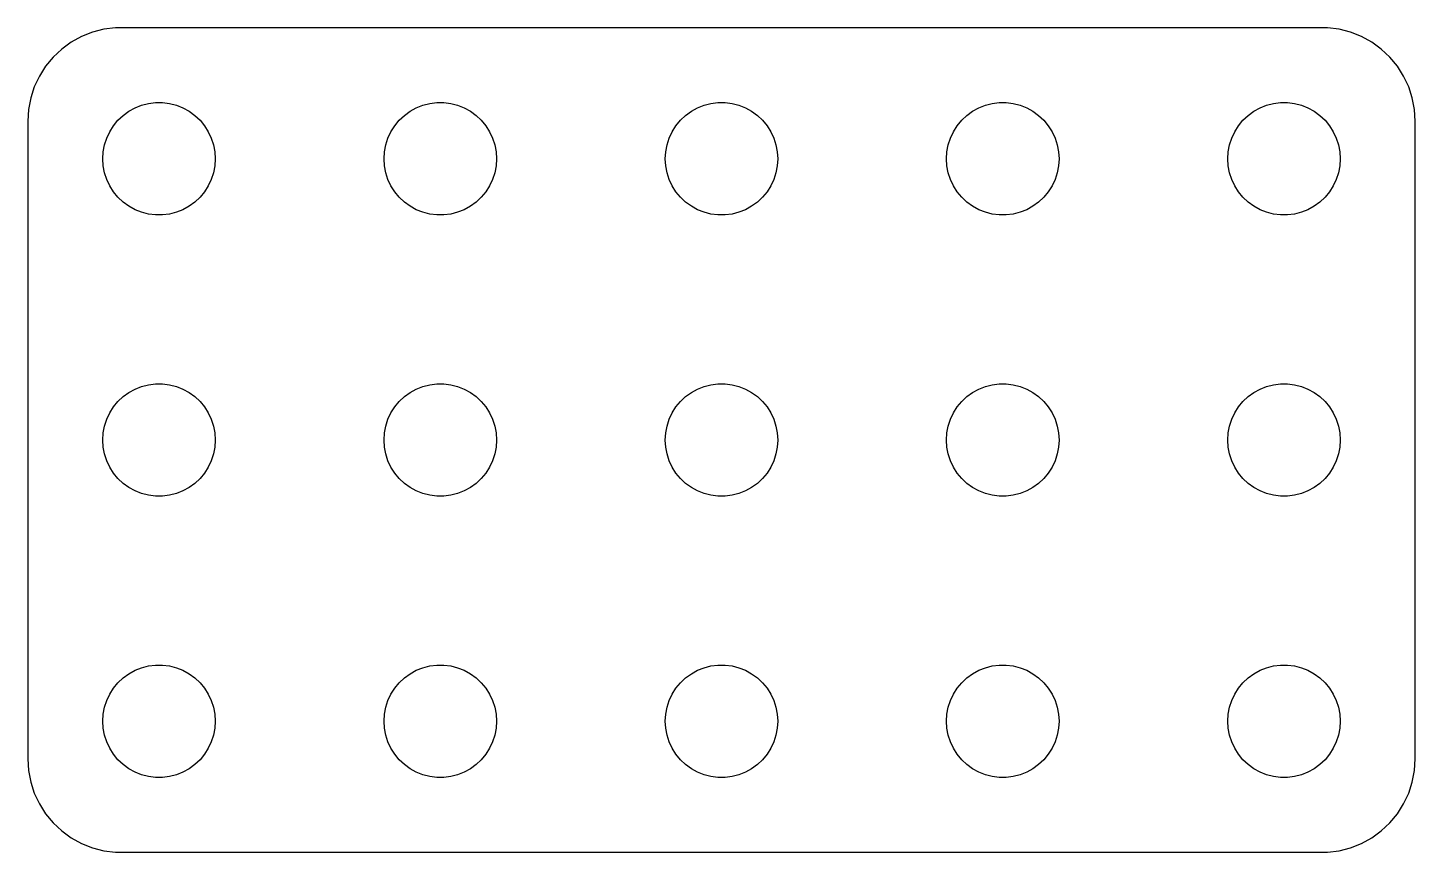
# Model space of a CAD drawing. Header units: metres. Extents: x -37 to 37, y 140 to 346.
# Drawn here: x -37 to 37, y 140 to 184 of the extents above; entities that cross this region are included whole.
import ezdxf

# ---------------------------------------------------------------- set-up
doc = ezdxf.new("R2010")
doc.units = ezdxf.units.M

msp = doc.modelspace()

# ---------------------------------------------------------------- linework, layer by layer
for p, q in [((-34.1289, 183.524), (-34.6791, 183.222)), ((-33.5451, 183.755), (-34.1289, 183.524)), ((-32.9369, 183.911), (-33.5451, 183.755)), ((-32.3139, 183.99), (-32.9369, 183.911)), ((32.3139, 183.99), (-32.3139, 183.99)), ((32.9369, 183.911), (32.3139, 183.99)), ((33.5451, 183.755), (32.9369, 183.911)), ((34.1289, 183.524), (33.5451, 183.755)), ((34.6791, 183.222), (34.1289, 183.524)), ((-35.1871, 182.853), (-35.6448, 182.423)), ((-34.6791, 183.222), (-35.1871, 182.853)), ((35.1871, 182.853), (34.6791, 183.222)), ((35.6448, 182.423), (35.1871, 182.853)), ((-35.6448, 182.423), (-36.0451, 181.939)), ((36.0451, 181.939), (35.6448, 182.423)), ((-36.3815, 181.409), (-36.6489, 180.841)), ((-36.0451, 181.939), (-36.3815, 181.409)), ((36.3815, 181.409), (36.0451, 181.939)), ((36.6489, 180.841), (36.3815, 181.409)), ((-36.6489, 180.841), (-36.8429, 180.243)), ((36.8429, 180.243), (36.6489, 180.841)), ((-36.8429, 180.243), (-36.9606, 179.627)), ((-31.2773, 179.714), (-30.927, 179.853)), ((-30.927, 179.853), (-30.5621, 179.947)), ((-30.5621, 179.947), (-30.1884, 179.994)), ((-30.1884, 179.994), (-29.8116, 179.994)), ((-29.8116, 179.994), (-29.4379, 179.947)), ((-29.4379, 179.947), (-29.0729, 179.853)), ((-29.0729, 179.853), (-28.7227, 179.714)), ((-16.2773, 179.714), (-15.927, 179.853)), ((-15.927, 179.853), (-15.5621, 179.947)), ((-15.5621, 179.947), (-15.1884, 179.994)), ((-15.1884, 179.994), (-14.8116, 179.994)), ((-14.8116, 179.994), (-14.4379, 179.947)), ((-14.4379, 179.947), (-14.0729, 179.853)), ((-14.0729, 179.853), (-13.7227, 179.714)), ((-1.27733, 179.714), (-0.92705, 179.853)), ((-0.92705, 179.853), (-0.56213, 179.947)), ((-0.56213, 179.947), (-0.18837, 179.994)), ((-0.18837, 179.994), (0.18837, 179.994)), ((0.18837, 179.994), (0.56213, 179.947)), ((0.56213, 179.947), (0.92705, 179.853)), ((0.92705, 179.853), (1.27733, 179.714)), ((13.7227, 179.714), (14.0729, 179.853)), ((14.0729, 179.853), (14.4379, 179.947)), ((14.4379, 179.947), (14.8116, 179.994)), ((14.8116, 179.994), (15.1884, 179.994)), ((15.1884, 179.994), (15.5621, 179.947)), ((15.5621, 179.947), (15.927, 179.853)), ((15.927, 179.853), (16.2773, 179.714)), ((28.7227, 179.714), (29.0729, 179.853)), ((29.0729, 179.853), (29.4379, 179.947)), ((29.4379, 179.947), (29.8116, 179.994)), ((29.8116, 179.994), (30.1884, 179.994)), ((30.1884, 179.994), (30.5621, 179.947)), ((30.5621, 179.947), (30.927, 179.853)), ((30.927, 179.853), (31.2773, 179.714)), ((36.9606, 179.627), (36.8429, 180.243)), ((-36.9606, 179.627), (-37, 179)), ((-32.1869, 179.054), (-31.9123, 179.312)), ((-31.9123, 179.312), (-31.6075, 179.533)), ((-31.6075, 179.533), (-31.2773, 179.714)), ((-28.7227, 179.714), (-28.3925, 179.533)), ((-28.3925, 179.533), (-28.0877, 179.312)), ((-28.0877, 179.312), (-27.8131, 179.054)), ((-17.1869, 179.054), (-16.9123, 179.312)), ((-16.9123, 179.312), (-16.6075, 179.533)), ((-16.6075, 179.533), (-16.2773, 179.714)), ((-13.7227, 179.714), (-13.3925, 179.533)), ((-13.3925, 179.533), (-13.0877, 179.312)), ((-13.0877, 179.312), (-12.8131, 179.054)), ((-2.1869, 179.054), (-1.91226, 179.312)), ((-1.91226, 179.312), (-1.60747, 179.533)), ((-1.60747, 179.533), (-1.27733, 179.714)), ((1.27733, 179.714), (1.60747, 179.533)), ((1.60747, 179.533), (1.91226, 179.312)), ((1.91226, 179.312), (2.1869, 179.054)), ((12.8131, 179.054), (13.0877, 179.312)), ((13.0877, 179.312), (13.3925, 179.533)), ((13.3925, 179.533), (13.7227, 179.714)), ((16.2773, 179.714), (16.6075, 179.533)), ((16.6075, 179.533), (16.9123, 179.312)), ((16.9123, 179.312), (17.1869, 179.054)), ((27.8131, 179.054), (28.0877, 179.312)), ((28.0877, 179.312), (28.3925, 179.533)), ((28.3925, 179.533), (28.7227, 179.714)), ((31.2773, 179.714), (31.6075, 179.533)), ((31.6075, 179.533), (31.9123, 179.312)), ((31.9123, 179.312), (32.1869, 179.054)), ((37, 179), (36.9606, 179.627)), ((-37, 179), (-37, 145)), ((-32.7893, 178.104), (-32.6289, 178.445)), ((-32.6289, 178.445), (-32.427, 178.763)), ((-32.427, 178.763), (-32.1869, 179.054)), ((-27.8131, 179.054), (-27.5729, 178.763)), ((-27.5729, 178.763), (-27.3711, 178.445)), ((-27.3711, 178.445), (-27.2107, 178.104)), ((-17.7893, 178.104), (-17.6289, 178.445)), ((-17.6289, 178.445), (-17.427, 178.763)), ((-17.427, 178.763), (-17.1869, 179.054)), ((-12.8131, 179.054), (-12.5729, 178.763)), ((-12.5729, 178.763), (-12.3711, 178.445)), ((-12.3711, 178.445), (-12.2107, 178.104)), ((-2.78932, 178.104), (-2.62891, 178.445)), ((-2.62891, 178.445), (-2.42705, 178.763)), ((-2.42705, 178.763), (-2.1869, 179.054)), ((2.1869, 179.054), (2.42705, 178.763)), ((2.42705, 178.763), (2.62891, 178.445)), ((2.62891, 178.445), (2.78932, 178.104)), ((12.2107, 178.104), (12.3711, 178.445)), ((12.3711, 178.445), (12.5729, 178.763)), ((12.5729, 178.763), (12.8131, 179.054)), ((17.1869, 179.054), (17.427, 178.763)), ((17.427, 178.763), (17.6289, 178.445)), ((17.6289, 178.445), (17.7893, 178.104)), ((27.2107, 178.104), (27.3711, 178.445)), ((27.3711, 178.445), (27.5729, 178.763)), ((27.5729, 178.763), (27.8131, 179.054)), ((32.1869, 179.054), (32.427, 178.763)), ((32.427, 178.763), (32.6289, 178.445)), ((32.6289, 178.445), (32.7893, 178.104)), ((37, 145), (37, 179)), ((-32.9763, 177.376), (-32.9057, 177.746)), ((-32.9057, 177.746), (-32.7893, 178.104)), ((-27.2107, 178.104), (-27.0942, 177.746)), ((-27.0942, 177.746), (-27.0237, 177.376)), ((-17.9763, 177.376), (-17.9057, 177.746)), ((-17.9057, 177.746), (-17.7893, 178.104)), ((-12.2107, 178.104), (-12.0942, 177.746)), ((-12.0942, 177.746), (-12.0237, 177.376)), ((-2.97633, 177.376), (-2.90575, 177.746)), ((-2.90575, 177.746), (-2.78932, 178.104)), ((2.78932, 178.104), (2.90575, 177.746)), ((2.90575, 177.746), (2.97633, 177.376)), ((12.0237, 177.376), (12.0942, 177.746)), ((12.0942, 177.746), (12.2107, 178.104)), ((17.7893, 178.104), (17.9057, 177.746)), ((17.9057, 177.746), (17.9763, 177.376)), ((27.0237, 177.376), (27.0942, 177.746)), ((27.0942, 177.746), (27.2107, 178.104)), ((32.7893, 178.104), (32.9057, 177.746)), ((32.9057, 177.746), (32.9763, 177.376)), ((-33, 177), (-32.9763, 177.376)), ((-32.9763, 176.624), (-33, 177)), ((-27.0237, 177.376), (-27, 177)), ((-27, 177), (-27.0237, 176.624)), ((-18, 177), (-17.9763, 177.376)), ((-17.9763, 176.624), (-18, 177)), ((-12.0237, 177.376), (-12, 177)), ((-12, 177), (-12.0237, 176.624)), ((-3, 177), (-2.97633, 177.376)), ((-2.97633, 176.624), (-3, 177)), ((2.97633, 177.376), (3, 177)), ((3, 177), (2.97633, 176.624)), ((12, 177), (12.0237, 177.376)), ((12.0237, 176.624), (12, 177)), ((17.9763, 177.376), (18, 177)), ((18, 177), (17.9763, 176.624)), ((27, 177), (27.0237, 177.376)), ((27.0237, 176.624), (27, 177)), ((32.9763, 177.376), (33, 177)), ((33, 177), (32.9763, 176.624)), ((-32.9057, 176.254), (-32.9763, 176.624)), ((-32.7893, 175.896), (-32.9057, 176.254)), ((-27.0942, 176.254), (-27.2107, 175.896)), ((-27.0237, 176.624), (-27.0942, 176.254)), ((-17.9057, 176.254), (-17.9763, 176.624)), ((-17.7893, 175.896), (-17.9057, 176.254)), ((-12.0942, 176.254), (-12.2107, 175.896)), ((-12.0237, 176.624), (-12.0942, 176.254)), ((-2.90575, 176.254), (-2.97633, 176.624)), ((-2.78932, 175.896), (-2.90575, 176.254)), ((2.90575, 176.254), (2.78932, 175.896)), ((2.97633, 176.624), (2.90575, 176.254)), ((12.0942, 176.254), (12.0237, 176.624)), ((12.2107, 175.896), (12.0942, 176.254)), ((17.9057, 176.254), (17.7893, 175.896)), ((17.9763, 176.624), (17.9057, 176.254)), ((27.0942, 176.254), (27.0237, 176.624)), ((27.2107, 175.896), (27.0942, 176.254)), ((32.9057, 176.254), (32.7893, 175.896)), ((32.9763, 176.624), (32.9057, 176.254)), ((-32.6289, 175.555), (-32.7893, 175.896)), ((-32.427, 175.237), (-32.6289, 175.555)), ((-27.3711, 175.555), (-27.5729, 175.237)), ((-27.2107, 175.896), (-27.3711, 175.555)), ((-17.6289, 175.555), (-17.7893, 175.896)), ((-17.427, 175.237), (-17.6289, 175.555)), ((-12.3711, 175.555), (-12.5729, 175.237)), ((-12.2107, 175.896), (-12.3711, 175.555)), ((-2.62891, 175.555), (-2.78932, 175.896)), ((-2.42705, 175.237), (-2.62891, 175.555)), ((2.62891, 175.555), (2.42705, 175.237)), ((2.78932, 175.896), (2.62891, 175.555)), ((12.3711, 175.555), (12.2107, 175.896)), ((12.5729, 175.237), (12.3711, 175.555)), ((17.6289, 175.555), (17.427, 175.237)), ((17.7893, 175.896), (17.6289, 175.555)), ((27.3711, 175.555), (27.2107, 175.896)), ((27.5729, 175.237), (27.3711, 175.555)), ((32.6289, 175.555), (32.427, 175.237)), ((32.7893, 175.896), (32.6289, 175.555)), ((-32.1869, 174.946), (-32.427, 175.237)), ((-31.9123, 174.688), (-32.1869, 174.946)), ((-31.6075, 174.467), (-31.9123, 174.688)), ((-28.0877, 174.688), (-28.3925, 174.467)), ((-27.8131, 174.946), (-28.0877, 174.688)), ((-27.5729, 175.237), (-27.8131, 174.946)), ((-17.1869, 174.946), (-17.427, 175.237)), ((-16.9123, 174.688), (-17.1869, 174.946)), ((-16.6075, 174.467), (-16.9123, 174.688)), ((-13.0877, 174.688), (-13.3925, 174.467)), ((-12.8131, 174.946), (-13.0877, 174.688)), ((-12.5729, 175.237), (-12.8131, 174.946)), ((-2.1869, 174.946), (-2.42705, 175.237)), ((-1.91226, 174.688), (-2.1869, 174.946)), ((-1.60747, 174.467), (-1.91226, 174.688)), ((1.91226, 174.688), (1.60747, 174.467)), ((2.1869, 174.946), (1.91226, 174.688)), ((2.42705, 175.237), (2.1869, 174.946)), ((12.8131, 174.946), (12.5729, 175.237)), ((13.0877, 174.688), (12.8131, 174.946)), ((13.3925, 174.467), (13.0877, 174.688)), ((16.9123, 174.688), (16.6075, 174.467)), ((17.1869, 174.946), (16.9123, 174.688)), ((17.427, 175.237), (17.1869, 174.946)), ((27.8131, 174.946), (27.5729, 175.237)), ((28.0877, 174.688), (27.8131, 174.946)), ((28.3925, 174.467), (28.0877, 174.688)), ((31.9123, 174.688), (31.6075, 174.467)), ((32.1869, 174.946), (31.9123, 174.688)), ((32.427, 175.237), (32.1869, 174.946)), ((-31.2773, 174.286), (-31.6075, 174.467)), ((-30.927, 174.147), (-31.2773, 174.286)), ((-30.5621, 174.053), (-30.927, 174.147)), ((-30.1884, 174.006), (-30.5621, 174.053)), ((-29.8116, 174.006), (-30.1884, 174.006)), ((-29.4379, 174.053), (-29.8116, 174.006)), ((-29.0729, 174.147), (-29.4379, 174.053)), ((-28.7227, 174.286), (-29.0729, 174.147)), ((-28.3925, 174.467), (-28.7227, 174.286)), ((-16.2773, 174.286), (-16.6075, 174.467)), ((-15.927, 174.147), (-16.2773, 174.286)), ((-15.5621, 174.053), (-15.927, 174.147)), ((-15.1884, 174.006), (-15.5621, 174.053)), ((-14.8116, 174.006), (-15.1884, 174.006)), ((-14.4379, 174.053), (-14.8116, 174.006)), ((-14.0729, 174.147), (-14.4379, 174.053)), ((-13.7227, 174.286), (-14.0729, 174.147)), ((-13.3925, 174.467), (-13.7227, 174.286)), ((-1.27733, 174.286), (-1.60747, 174.467)), ((-0.92705, 174.147), (-1.27733, 174.286)), ((-0.56213, 174.053), (-0.92705, 174.147)), ((-0.18837, 174.006), (-0.56213, 174.053)), ((0.18837, 174.006), (-0.18837, 174.006)), ((0.56213, 174.053), (0.18837, 174.006)), ((0.92705, 174.147), (0.56213, 174.053)), ((1.27733, 174.286), (0.92705, 174.147)), ((1.60747, 174.467), (1.27733, 174.286)), ((13.7227, 174.286), (13.3925, 174.467)), ((14.0729, 174.147), (13.7227, 174.286)), ((14.4379, 174.053), (14.0729, 174.147)), ((14.8116, 174.006), (14.4379, 174.053)), ((15.1884, 174.006), (14.8116, 174.006)), ((15.5621, 174.053), (15.1884, 174.006)), ((15.927, 174.147), (15.5621, 174.053)), ((16.2773, 174.286), (15.927, 174.147)), ((16.6075, 174.467), (16.2773, 174.286)), ((28.7227, 174.286), (28.3925, 174.467)), ((29.0729, 174.147), (28.7227, 174.286)), ((29.4379, 174.053), (29.0729, 174.147)), ((29.8116, 174.006), (29.4379, 174.053)), ((30.1884, 174.006), (29.8116, 174.006)), ((30.5621, 174.053), (30.1884, 174.006)), ((30.927, 174.147), (30.5621, 174.053)), ((31.2773, 174.286), (30.927, 174.147)), ((31.6075, 174.467), (31.2773, 174.286)), ((-32.1869, 164.054), (-31.9123, 164.312)), ((-31.9123, 164.312), (-31.6075, 164.533)), ((-31.6075, 164.533), (-31.2773, 164.714)), ((-31.2773, 164.714), (-30.927, 164.853)), ((-30.927, 164.853), (-30.5621, 164.947)), ((-30.5621, 164.947), (-30.1884, 164.994)), ((-30.1884, 164.994), (-29.8116, 164.994)), ((-29.8116, 164.994), (-29.4379, 164.947)), ((-29.4379, 164.947), (-29.0729, 164.853)), ((-29.0729, 164.853), (-28.7227, 164.714)), ((-28.7227, 164.714), (-28.3925, 164.533)), ((-28.3925, 164.533), (-28.0877, 164.312)), ((-28.0877, 164.312), (-27.8131, 164.054)), ((-17.1869, 164.054), (-16.9123, 164.312)), ((-16.9123, 164.312), (-16.6075, 164.533)), ((-16.6075, 164.533), (-16.2773, 164.714)), ((-16.2773, 164.714), (-15.927, 164.853)), ((-15.927, 164.853), (-15.5621, 164.947)), ((-15.5621, 164.947), (-15.1884, 164.994)), ((-15.1884, 164.994), (-14.8116, 164.994)), ((-14.8116, 164.994), (-14.4379, 164.947)), ((-14.4379, 164.947), (-14.0729, 164.853)), ((-14.0729, 164.853), (-13.7227, 164.714)), ((-13.7227, 164.714), (-13.3925, 164.533)), ((-13.3925, 164.533), (-13.0877, 164.312)), ((-13.0877, 164.312), (-12.8131, 164.054)), ((-2.1869, 164.054), (-1.91226, 164.312)), ((-1.91226, 164.312), (-1.60747, 164.533)), ((-1.60747, 164.533), (-1.27733, 164.714)), ((-1.27733, 164.714), (-0.92705, 164.853)), ((-0.92705, 164.853), (-0.56213, 164.947)), ((-0.56213, 164.947), (-0.18837, 164.994)), ((-0.18837, 164.994), (0.18837, 164.994)), ((0.18837, 164.994), (0.56213, 164.947)), ((0.56213, 164.947), (0.92705, 164.853)), ((0.92705, 164.853), (1.27733, 164.714)), ((1.27733, 164.714), (1.60747, 164.533)), ((1.60747, 164.533), (1.91226, 164.312)), ((1.91226, 164.312), (2.1869, 164.054)), ((12.8131, 164.054), (13.0877, 164.312)), ((13.0877, 164.312), (13.3925, 164.533)), ((13.3925, 164.533), (13.7227, 164.714)), ((13.7227, 164.714), (14.0729, 164.853)), ((14.0729, 164.853), (14.4379, 164.947)), ((14.4379, 164.947), (14.8116, 164.994)), ((14.8116, 164.994), (15.1884, 164.994)), ((15.1884, 164.994), (15.5621, 164.947)), ((15.5621, 164.947), (15.927, 164.853)), ((15.927, 164.853), (16.2773, 164.714)), ((16.2773, 164.714), (16.6075, 164.533)), ((16.6075, 164.533), (16.9123, 164.312)), ((16.9123, 164.312), (17.1869, 164.054)), ((27.8131, 164.054), (28.0877, 164.312)), ((28.0877, 164.312), (28.3925, 164.533)), ((28.3925, 164.533), (28.7227, 164.714)), ((28.7227, 164.714), (29.0729, 164.853)), ((29.0729, 164.853), (29.4379, 164.947)), ((29.4379, 164.947), (29.8116, 164.994)), ((29.8116, 164.994), (30.1884, 164.994)), ((30.1884, 164.994), (30.5621, 164.947)), ((30.5621, 164.947), (30.927, 164.853)), ((30.927, 164.853), (31.2773, 164.714)), ((31.2773, 164.714), (31.6075, 164.533)), ((31.6075, 164.533), (31.9123, 164.312)), ((31.9123, 164.312), (32.1869, 164.054)), ((-32.6289, 163.445), (-32.427, 163.763)), ((-32.427, 163.763), (-32.1869, 164.054)), ((-27.8131, 164.054), (-27.5729, 163.763)), ((-27.5729, 163.763), (-27.3711, 163.445)), ((-17.6289, 163.445), (-17.427, 163.763)), ((-17.427, 163.763), (-17.1869, 164.054)), ((-12.8131, 164.054), (-12.5729, 163.763)), ((-12.5729, 163.763), (-12.3711, 163.445)), ((-2.62891, 163.445), (-2.42705, 163.763)), ((-2.42705, 163.763), (-2.1869, 164.054)), ((2.1869, 164.054), (2.42705, 163.763)), ((2.42705, 163.763), (2.62891, 163.445)), ((12.3711, 163.445), (12.5729, 163.763)), ((12.5729, 163.763), (12.8131, 164.054)), ((17.1869, 164.054), (17.427, 163.763)), ((17.427, 163.763), (17.6289, 163.445)), ((27.3711, 163.445), (27.5729, 163.763)), ((27.5729, 163.763), (27.8131, 164.054)), ((32.1869, 164.054), (32.427, 163.763)), ((32.427, 163.763), (32.6289, 163.445)), ((-32.9057, 162.746), (-32.7893, 163.104)), ((-32.7893, 163.104), (-32.6289, 163.445)), ((-27.3711, 163.445), (-27.2107, 163.104)), ((-27.2107, 163.104), (-27.0942, 162.746)), ((-17.9057, 162.746), (-17.7893, 163.104)), ((-17.7893, 163.104), (-17.6289, 163.445)), ((-12.3711, 163.445), (-12.2107, 163.104)), ((-12.2107, 163.104), (-12.0942, 162.746)), ((-2.90575, 162.746), (-2.78932, 163.104)), ((-2.78932, 163.104), (-2.62891, 163.445)), ((2.62891, 163.445), (2.78932, 163.104)), ((2.78932, 163.104), (2.90575, 162.746)), ((12.0942, 162.746), (12.2107, 163.104)), ((12.2107, 163.104), (12.3711, 163.445)), ((17.6289, 163.445), (17.7893, 163.104)), ((17.7893, 163.104), (17.9057, 162.746)), ((27.0942, 162.746), (27.2107, 163.104)), ((27.2107, 163.104), (27.3711, 163.445)), ((32.6289, 163.445), (32.7893, 163.104)), ((32.7893, 163.104), (32.9057, 162.746)), ((-33, 162), (-32.9763, 162.376)), ((-32.9763, 162.376), (-32.9057, 162.746)), ((-27.0942, 162.746), (-27.0237, 162.376)), ((-27.0237, 162.376), (-27, 162)), ((-18, 162), (-17.9763, 162.376)), ((-17.9763, 162.376), (-17.9057, 162.746)), ((-12.0942, 162.746), (-12.0237, 162.376)), ((-12.0237, 162.376), (-12, 162)), ((-3, 162), (-2.97633, 162.376)), ((-2.97633, 162.376), (-2.90575, 162.746)), ((2.90575, 162.746), (2.97633, 162.376)), ((2.97633, 162.376), (3, 162)), ((12, 162), (12.0237, 162.376)), ((12.0237, 162.376), (12.0942, 162.746)), ((17.9057, 162.746), (17.9763, 162.376)), ((17.9763, 162.376), (18, 162)), ((27, 162), (27.0237, 162.376)), ((27.0237, 162.376), (27.0942, 162.746)), ((32.9057, 162.746), (32.9763, 162.376)), ((32.9763, 162.376), (33, 162)), ((-32.9763, 161.624), (-33, 162)), ((-32.9057, 161.254), (-32.9763, 161.624)), ((-27.0237, 161.624), (-27.0942, 161.254)), ((-27, 162), (-27.0237, 161.624)), ((-17.9763, 161.624), (-18, 162)), ((-17.9057, 161.254), (-17.9763, 161.624)), ((-12.0237, 161.624), (-12.0942, 161.254)), ((-12, 162), (-12.0237, 161.624)), ((-2.97633, 161.624), (-3, 162)), ((-2.90575, 161.254), (-2.97633, 161.624)), ((2.97633, 161.624), (2.90575, 161.254)), ((3, 162), (2.97633, 161.624)), ((12.0237, 161.624), (12, 162)), ((12.0942, 161.254), (12.0237, 161.624)), ((17.9763, 161.624), (17.9057, 161.254)), ((18, 162), (17.9763, 161.624)), ((27.0237, 161.624), (27, 162)), ((27.0942, 161.254), (27.0237, 161.624)), ((32.9763, 161.624), (32.9057, 161.254)), ((33, 162), (32.9763, 161.624)), ((-32.7893, 160.896), (-32.9057, 161.254)), ((-32.6289, 160.555), (-32.7893, 160.896)), ((-27.2107, 160.896), (-27.3711, 160.555)), ((-27.0942, 161.254), (-27.2107, 160.896)), ((-17.7893, 160.896), (-17.9057, 161.254)), ((-17.6289, 160.555), (-17.7893, 160.896)), ((-12.2107, 160.896), (-12.3711, 160.555)), ((-12.0942, 161.254), (-12.2107, 160.896)), ((-2.78932, 160.896), (-2.90575, 161.254)), ((-2.62891, 160.555), (-2.78932, 160.896)), ((2.78932, 160.896), (2.62891, 160.555)), ((2.90575, 161.254), (2.78932, 160.896)), ((12.2107, 160.896), (12.0942, 161.254)), ((12.3711, 160.555), (12.2107, 160.896)), ((17.7893, 160.896), (17.6289, 160.555)), ((17.9057, 161.254), (17.7893, 160.896)), ((27.2107, 160.896), (27.0942, 161.254)), ((27.3711, 160.555), (27.2107, 160.896)), ((32.7893, 160.896), (32.6289, 160.555)), ((32.9057, 161.254), (32.7893, 160.896)), ((-32.427, 160.237), (-32.6289, 160.555)), ((-32.1869, 159.946), (-32.427, 160.237)), ((-31.9123, 159.688), (-32.1869, 159.946)), ((-27.8131, 159.946), (-28.0877, 159.688)), ((-27.5729, 160.237), (-27.8131, 159.946)), ((-27.3711, 160.555), (-27.5729, 160.237)), ((-17.427, 160.237), (-17.6289, 160.555)), ((-17.1869, 159.946), (-17.427, 160.237)), ((-16.9123, 159.688), (-17.1869, 159.946)), ((-12.8131, 159.946), (-13.0877, 159.688)), ((-12.5729, 160.237), (-12.8131, 159.946)), ((-12.3711, 160.555), (-12.5729, 160.237)), ((-2.42705, 160.237), (-2.62891, 160.555)), ((-2.1869, 159.946), (-2.42705, 160.237)), ((-1.91226, 159.688), (-2.1869, 159.946)), ((2.1869, 159.946), (1.91226, 159.688)), ((2.42705, 160.237), (2.1869, 159.946)), ((2.62891, 160.555), (2.42705, 160.237)), ((12.5729, 160.237), (12.3711, 160.555)), ((12.8131, 159.946), (12.5729, 160.237)), ((13.0877, 159.688), (12.8131, 159.946)), ((17.1869, 159.946), (16.9123, 159.688)), ((17.427, 160.237), (17.1869, 159.946)), ((17.6289, 160.555), (17.427, 160.237)), ((27.5729, 160.237), (27.3711, 160.555)), ((27.8131, 159.946), (27.5729, 160.237)), ((28.0877, 159.688), (27.8131, 159.946)), ((32.1869, 159.946), (31.9123, 159.688)), ((32.427, 160.237), (32.1869, 159.946)), ((32.6289, 160.555), (32.427, 160.237)), ((-31.6075, 159.467), (-31.9123, 159.688)), ((-31.2773, 159.286), (-31.6075, 159.467)), ((-30.927, 159.147), (-31.2773, 159.286)), ((-30.5621, 159.053), (-30.927, 159.147)), ((-29.0729, 159.147), (-29.4379, 159.053)), ((-28.7227, 159.286), (-29.0729, 159.147)), ((-28.3925, 159.467), (-28.7227, 159.286)), ((-28.0877, 159.688), (-28.3925, 159.467)), ((-16.6075, 159.467), (-16.9123, 159.688)), ((-16.2773, 159.286), (-16.6075, 159.467)), ((-15.927, 159.147), (-16.2773, 159.286)), ((-15.5621, 159.053), (-15.927, 159.147)), ((-14.0729, 159.147), (-14.4379, 159.053)), ((-13.7227, 159.286), (-14.0729, 159.147)), ((-13.3925, 159.467), (-13.7227, 159.286)), ((-13.0877, 159.688), (-13.3925, 159.467)), ((-1.60747, 159.467), (-1.91226, 159.688)), ((-1.27733, 159.286), (-1.60747, 159.467)), ((-0.92705, 159.147), (-1.27733, 159.286)), ((-0.56213, 159.053), (-0.92705, 159.147)), ((0.92705, 159.147), (0.56213, 159.053)), ((1.27733, 159.286), (0.92705, 159.147)), ((1.60747, 159.467), (1.27733, 159.286)), ((1.91226, 159.688), (1.60747, 159.467)), ((13.3925, 159.467), (13.0877, 159.688)), ((13.7227, 159.286), (13.3925, 159.467)), ((14.0729, 159.147), (13.7227, 159.286)), ((14.4379, 159.053), (14.0729, 159.147)), ((15.927, 159.147), (15.5621, 159.053)), ((16.2773, 159.286), (15.927, 159.147)), ((16.6075, 159.467), (16.2773, 159.286)), ((16.9123, 159.688), (16.6075, 159.467)), ((28.3925, 159.467), (28.0877, 159.688)), ((28.7227, 159.286), (28.3925, 159.467)), ((29.0729, 159.147), (28.7227, 159.286)), ((29.4379, 159.053), (29.0729, 159.147)), ((30.927, 159.147), (30.5621, 159.053)), ((31.2773, 159.286), (30.927, 159.147)), ((31.6075, 159.467), (31.2773, 159.286)), ((31.9123, 159.688), (31.6075, 159.467)), ((-30.1884, 159.006), (-30.5621, 159.053)), ((-29.8116, 159.006), (-30.1884, 159.006)), ((-29.4379, 159.053), (-29.8116, 159.006)), ((-15.1884, 159.006), (-15.5621, 159.053)), ((-14.8116, 159.006), (-15.1884, 159.006)), ((-14.4379, 159.053), (-14.8116, 159.006)), ((-0.18837, 159.006), (-0.56213, 159.053)), ((0.18837, 159.006), (-0.18837, 159.006)), ((0.56213, 159.053), (0.18837, 159.006)), ((14.8116, 159.006), (14.4379, 159.053)), ((15.1884, 159.006), (14.8116, 159.006)), ((15.5621, 159.053), (15.1884, 159.006)), ((29.8116, 159.006), (29.4379, 159.053)), ((30.1884, 159.006), (29.8116, 159.006)), ((30.5621, 159.053), (30.1884, 159.006)), ((-31.9123, 149.312), (-31.6075, 149.533)), ((-31.6075, 149.533), (-31.2773, 149.714)), ((-31.2773, 149.714), (-30.927, 149.853)), ((-30.927, 149.853), (-30.5621, 149.947)), ((-30.5621, 149.947), (-30.1884, 149.994)), ((-30.1884, 149.994), (-29.8116, 149.994)), ((-29.8116, 149.994), (-29.4379, 149.947)), ((-29.4379, 149.947), (-29.0729, 149.853)), ((-29.0729, 149.853), (-28.7227, 149.714)), ((-28.7227, 149.714), (-28.3925, 149.533)), ((-28.3925, 149.533), (-28.0877, 149.312)), ((-16.9123, 149.312), (-16.6075, 149.533)), ((-16.6075, 149.533), (-16.2773, 149.714)), ((-16.2773, 149.714), (-15.927, 149.853)), ((-15.927, 149.853), (-15.5621, 149.947)), ((-15.5621, 149.947), (-15.1884, 149.994)), ((-15.1884, 149.994), (-14.8116, 149.994)), ((-14.8116, 149.994), (-14.4379, 149.947)), ((-14.4379, 149.947), (-14.0729, 149.853)), ((-14.0729, 149.853), (-13.7227, 149.714)), ((-13.7227, 149.714), (-13.3925, 149.533)), ((-13.3925, 149.533), (-13.0877, 149.312)), ((-1.91226, 149.312), (-1.60747, 149.533)), ((-1.60747, 149.533), (-1.27733, 149.714)), ((-1.27733, 149.714), (-0.92705, 149.853)), ((-0.92705, 149.853), (-0.56213, 149.947)), ((-0.56213, 149.947), (-0.18837, 149.994)), ((-0.18837, 149.994), (0.18837, 149.994)), ((0.18837, 149.994), (0.56213, 149.947)), ((0.56213, 149.947), (0.92705, 149.853)), ((0.92705, 149.853), (1.27733, 149.714)), ((1.27733, 149.714), (1.60747, 149.533)), ((1.60747, 149.533), (1.91226, 149.312)), ((13.0877, 149.312), (13.3925, 149.533)), ((13.3925, 149.533), (13.7227, 149.714)), ((13.7227, 149.714), (14.0729, 149.853)), ((14.0729, 149.853), (14.4379, 149.947)), ((14.4379, 149.947), (14.8116, 149.994)), ((14.8116, 149.994), (15.1884, 149.994)), ((15.1884, 149.994), (15.5621, 149.947)), ((15.5621, 149.947), (15.927, 149.853)), ((15.927, 149.853), (16.2773, 149.714)), ((16.2773, 149.714), (16.6075, 149.533)), ((16.6075, 149.533), (16.9123, 149.312)), ((28.0877, 149.312), (28.3925, 149.533)), ((28.3925, 149.533), (28.7227, 149.714)), ((28.7227, 149.714), (29.0729, 149.853)), ((29.0729, 149.853), (29.4379, 149.947)), ((29.4379, 149.947), (29.8116, 149.994)), ((29.8116, 149.994), (30.1884, 149.994)), ((30.1884, 149.994), (30.5621, 149.947)), ((30.5621, 149.947), (30.927, 149.853)), ((30.927, 149.853), (31.2773, 149.714)), ((31.2773, 149.714), (31.6075, 149.533)), ((31.6075, 149.533), (31.9123, 149.312)), ((-32.6289, 148.445), (-32.427, 148.763)), ((-32.427, 148.763), (-32.1869, 149.054)), ((-32.1869, 149.054), (-31.9123, 149.312)), ((-28.0877, 149.312), (-27.8131, 149.054)), ((-27.8131, 149.054), (-27.5729, 148.763)), ((-27.5729, 148.763), (-27.3711, 148.445)), ((-17.6289, 148.445), (-17.427, 148.763)), ((-17.427, 148.763), (-17.1869, 149.054)), ((-17.1869, 149.054), (-16.9123, 149.312)), ((-13.0877, 149.312), (-12.8131, 149.054)), ((-12.8131, 149.054), (-12.5729, 148.763)), ((-12.5729, 148.763), (-12.3711, 148.445)), ((-2.62891, 148.445), (-2.42705, 148.763)), ((-2.42705, 148.763), (-2.1869, 149.054)), ((-2.1869, 149.054), (-1.91226, 149.312)), ((1.91226, 149.312), (2.1869, 149.054)), ((2.1869, 149.054), (2.42705, 148.763)), ((2.42705, 148.763), (2.62891, 148.445)), ((12.3711, 148.445), (12.5729, 148.763)), ((12.5729, 148.763), (12.8131, 149.054)), ((12.8131, 149.054), (13.0877, 149.312)), ((16.9123, 149.312), (17.1869, 149.054)), ((17.1869, 149.054), (17.427, 148.763)), ((17.427, 148.763), (17.6289, 148.445)), ((27.3711, 148.445), (27.5729, 148.763)), ((27.5729, 148.763), (27.8131, 149.054)), ((27.8131, 149.054), (28.0877, 149.312)), ((31.9123, 149.312), (32.1869, 149.054)), ((32.1869, 149.054), (32.427, 148.763)), ((32.427, 148.763), (32.6289, 148.445)), ((-32.9057, 147.746), (-32.7893, 148.104)), ((-32.7893, 148.104), (-32.6289, 148.445)), ((-27.3711, 148.445), (-27.2107, 148.104)), ((-27.2107, 148.104), (-27.0942, 147.746)), ((-17.9057, 147.746), (-17.7893, 148.104)), ((-17.7893, 148.104), (-17.6289, 148.445)), ((-12.3711, 148.445), (-12.2107, 148.104)), ((-12.2107, 148.104), (-12.0942, 147.746)), ((-2.90575, 147.746), (-2.78932, 148.104)), ((-2.78932, 148.104), (-2.62891, 148.445)), ((2.62891, 148.445), (2.78932, 148.104)), ((2.78932, 148.104), (2.90575, 147.746)), ((12.0942, 147.746), (12.2107, 148.104)), ((12.2107, 148.104), (12.3711, 148.445)), ((17.6289, 148.445), (17.7893, 148.104)), ((17.7893, 148.104), (17.9057, 147.746)), ((27.0942, 147.746), (27.2107, 148.104)), ((27.2107, 148.104), (27.3711, 148.445)), ((32.6289, 148.445), (32.7893, 148.104)), ((32.7893, 148.104), (32.9057, 147.746)), ((-33, 147), (-32.9763, 147.376)), ((-32.9763, 147.376), (-32.9057, 147.746)), ((-27.0942, 147.746), (-27.0237, 147.376)), ((-27.0237, 147.376), (-27, 147)), ((-18, 147), (-17.9763, 147.376)), ((-17.9763, 147.376), (-17.9057, 147.746)), ((-12.0942, 147.746), (-12.0237, 147.376)), ((-12.0237, 147.376), (-12, 147)), ((-3, 147), (-2.97633, 147.376)), ((-2.97633, 147.376), (-2.90575, 147.746)), ((2.90575, 147.746), (2.97633, 147.376)), ((2.97633, 147.376), (3, 147)), ((12, 147), (12.0237, 147.376)), ((12.0237, 147.376), (12.0942, 147.746)), ((17.9057, 147.746), (17.9763, 147.376)), ((17.9763, 147.376), (18, 147)), ((27, 147), (27.0237, 147.376)), ((27.0237, 147.376), (27.0942, 147.746)), ((32.9057, 147.746), (32.9763, 147.376)), ((32.9763, 147.376), (33, 147)), ((-32.9763, 146.624), (-33, 147)), ((-32.9057, 146.254), (-32.9763, 146.624)), ((-27.0237, 146.624), (-27.0942, 146.254)), ((-27, 147), (-27.0237, 146.624)), ((-17.9763, 146.624), (-18, 147)), ((-17.9057, 146.254), (-17.9763, 146.624)), ((-12.0237, 146.624), (-12.0942, 146.254)), ((-12, 147), (-12.0237, 146.624)), ((-2.97633, 146.624), (-3, 147)), ((-2.90575, 146.254), (-2.97633, 146.624)), ((2.97633, 146.624), (2.90575, 146.254)), ((3, 147), (2.97633, 146.624)), ((12.0237, 146.624), (12, 147)), ((12.0942, 146.254), (12.0237, 146.624)), ((17.9763, 146.624), (17.9057, 146.254)), ((18, 147), (17.9763, 146.624)), ((27.0237, 146.624), (27, 147)), ((27.0942, 146.254), (27.0237, 146.624)), ((32.9763, 146.624), (32.9057, 146.254)), ((33, 147), (32.9763, 146.624)), ((-32.7893, 145.896), (-32.9057, 146.254)), ((-32.6289, 145.555), (-32.7893, 145.896)), ((-27.2107, 145.896), (-27.3711, 145.555)), ((-27.0942, 146.254), (-27.2107, 145.896)), ((-17.7893, 145.896), (-17.9057, 146.254)), ((-17.6289, 145.555), (-17.7893, 145.896)), ((-12.2107, 145.896), (-12.3711, 145.555)), ((-12.0942, 146.254), (-12.2107, 145.896)), ((-2.78932, 145.896), (-2.90575, 146.254)), ((-2.62891, 145.555), (-2.78932, 145.896)), ((2.78932, 145.896), (2.62891, 145.555)), ((2.90575, 146.254), (2.78932, 145.896)), ((12.2107, 145.896), (12.0942, 146.254)), ((12.3711, 145.555), (12.2107, 145.896)), ((17.7893, 145.896), (17.6289, 145.555)), ((17.9057, 146.254), (17.7893, 145.896)), ((27.2107, 145.896), (27.0942, 146.254)), ((27.3711, 145.555), (27.2107, 145.896)), ((32.7893, 145.896), (32.6289, 145.555)), ((32.9057, 146.254), (32.7893, 145.896)), ((-32.427, 145.237), (-32.6289, 145.555)), ((-32.1869, 144.946), (-32.427, 145.237)), ((-27.5729, 145.237), (-27.8131, 144.946)), ((-27.3711, 145.555), (-27.5729, 145.237)), ((-17.427, 145.237), (-17.6289, 145.555)), ((-17.1869, 144.946), (-17.427, 145.237)), ((-12.5729, 145.237), (-12.8131, 144.946)), ((-12.3711, 145.555), (-12.5729, 145.237)), ((-2.42705, 145.237), (-2.62891, 145.555)), ((-2.1869, 144.946), (-2.42705, 145.237)), ((2.42705, 145.237), (2.1869, 144.946)), ((2.62891, 145.555), (2.42705, 145.237)), ((12.5729, 145.237), (12.3711, 145.555)), ((12.8131, 144.946), (12.5729, 145.237)), ((17.427, 145.237), (17.1869, 144.946)), ((17.6289, 145.555), (17.427, 145.237)), ((27.5729, 145.237), (27.3711, 145.555)), ((27.8131, 144.946), (27.5729, 145.237)), ((32.427, 145.237), (32.1869, 144.946)), ((32.6289, 145.555), (32.427, 145.237)), ((-37, 145), (-36.9606, 144.373)), ((-36.9606, 144.373), (-36.8429, 143.757)), ((-31.9123, 144.688), (-32.1869, 144.946)), ((-31.6075, 144.467), (-31.9123, 144.688)), ((-31.2773, 144.286), (-31.6075, 144.467)), ((-28.3925, 144.467), (-28.7227, 144.286)), ((-28.0877, 144.688), (-28.3925, 144.467)), ((-27.8131, 144.946), (-28.0877, 144.688)), ((-16.9123, 144.688), (-17.1869, 144.946)), ((-16.6075, 144.467), (-16.9123, 144.688)), ((-16.2773, 144.286), (-16.6075, 144.467)), ((-13.3925, 144.467), (-13.7227, 144.286)), ((-13.0877, 144.688), (-13.3925, 144.467)), ((-12.8131, 144.946), (-13.0877, 144.688)), ((-1.91226, 144.688), (-2.1869, 144.946)), ((-1.60747, 144.467), (-1.91226, 144.688)), ((-1.27733, 144.286), (-1.60747, 144.467)), ((1.60747, 144.467), (1.27733, 144.286)), ((1.91226, 144.688), (1.60747, 144.467)), ((2.1869, 144.946), (1.91226, 144.688)), ((13.0877, 144.688), (12.8131, 144.946)), ((13.3925, 144.467), (13.0877, 144.688)), ((13.7227, 144.286), (13.3925, 144.467)), ((16.6075, 144.467), (16.2773, 144.286)), ((16.9123, 144.688), (16.6075, 144.467)), ((17.1869, 144.946), (16.9123, 144.688)), ((28.0877, 144.688), (27.8131, 144.946)), ((28.3925, 144.467), (28.0877, 144.688)), ((28.7227, 144.286), (28.3925, 144.467)), ((31.6075, 144.467), (31.2773, 144.286)), ((31.9123, 144.688), (31.6075, 144.467)), ((32.1869, 144.946), (31.9123, 144.688)), ((36.8429, 143.757), (36.9606, 144.373)), ((36.9606, 144.373), (37, 145)), ((-36.8429, 143.757), (-36.6489, 143.159)), ((-30.927, 144.147), (-31.2773, 144.286)), ((-30.5621, 144.053), (-30.927, 144.147)), ((-30.1884, 144.006), (-30.5621, 144.053)), ((-29.8116, 144.006), (-30.1884, 144.006)), ((-29.4379, 144.053), (-29.8116, 144.006)), ((-29.0729, 144.147), (-29.4379, 144.053)), ((-28.7227, 144.286), (-29.0729, 144.147)), ((-15.927, 144.147), (-16.2773, 144.286)), ((-15.5621, 144.053), (-15.927, 144.147)), ((-15.1884, 144.006), (-15.5621, 144.053)), ((-14.8116, 144.006), (-15.1884, 144.006)), ((-14.4379, 144.053), (-14.8116, 144.006)), ((-14.0729, 144.147), (-14.4379, 144.053)), ((-13.7227, 144.286), (-14.0729, 144.147)), ((-0.92705, 144.147), (-1.27733, 144.286)), ((-0.56213, 144.053), (-0.92705, 144.147)), ((-0.18837, 144.006), (-0.56213, 144.053)), ((0.18837, 144.006), (-0.18837, 144.006)), ((0.56213, 144.053), (0.18837, 144.006)), ((0.92705, 144.147), (0.56213, 144.053)), ((1.27733, 144.286), (0.92705, 144.147)), ((14.0729, 144.147), (13.7227, 144.286)), ((14.4379, 144.053), (14.0729, 144.147)), ((14.8116, 144.006), (14.4379, 144.053)), ((15.1884, 144.006), (14.8116, 144.006)), ((15.5621, 144.053), (15.1884, 144.006)), ((15.927, 144.147), (15.5621, 144.053)), ((16.2773, 144.286), (15.927, 144.147)), ((29.0729, 144.147), (28.7227, 144.286)), ((29.4379, 144.053), (29.0729, 144.147)), ((29.8116, 144.006), (29.4379, 144.053)), ((30.1884, 144.006), (29.8116, 144.006)), ((30.5621, 144.053), (30.1884, 144.006)), ((30.927, 144.147), (30.5621, 144.053)), ((31.2773, 144.286), (30.927, 144.147)), ((36.6489, 143.159), (36.8429, 143.757)), ((-36.6489, 143.159), (-36.3815, 142.591)), ((36.3815, 142.591), (36.6489, 143.159)), ((-36.3815, 142.591), (-36.0451, 142.061)), ((36.0451, 142.061), (36.3815, 142.591)), ((-36.0451, 142.061), (-35.6448, 141.577)), ((-35.6448, 141.577), (-35.1871, 141.147)), ((35.1871, 141.147), (35.6448, 141.577)), ((35.6448, 141.577), (36.0451, 142.061)), ((-35.1871, 141.147), (-34.6791, 140.778)), ((-34.6791, 140.778), (-34.1289, 140.476)), ((34.1289, 140.476), (34.6791, 140.778)), ((34.6791, 140.778), (35.1871, 141.147)), ((-34.1289, 140.476), (-33.5451, 140.245)), ((-33.5451, 140.245), (-32.9369, 140.089)), ((-32.9369, 140.089), (-32.3139, 140.01)), ((-32.3139, 140.01), (32.3139, 140.01)), ((32.3139, 140.01), (32.9369, 140.089)), ((32.9369, 140.089), (33.5451, 140.245)), ((33.5451, 140.245), (34.1289, 140.476))]:
    msp.add_line(p, q)

doc.saveas('drawing.dxf')
